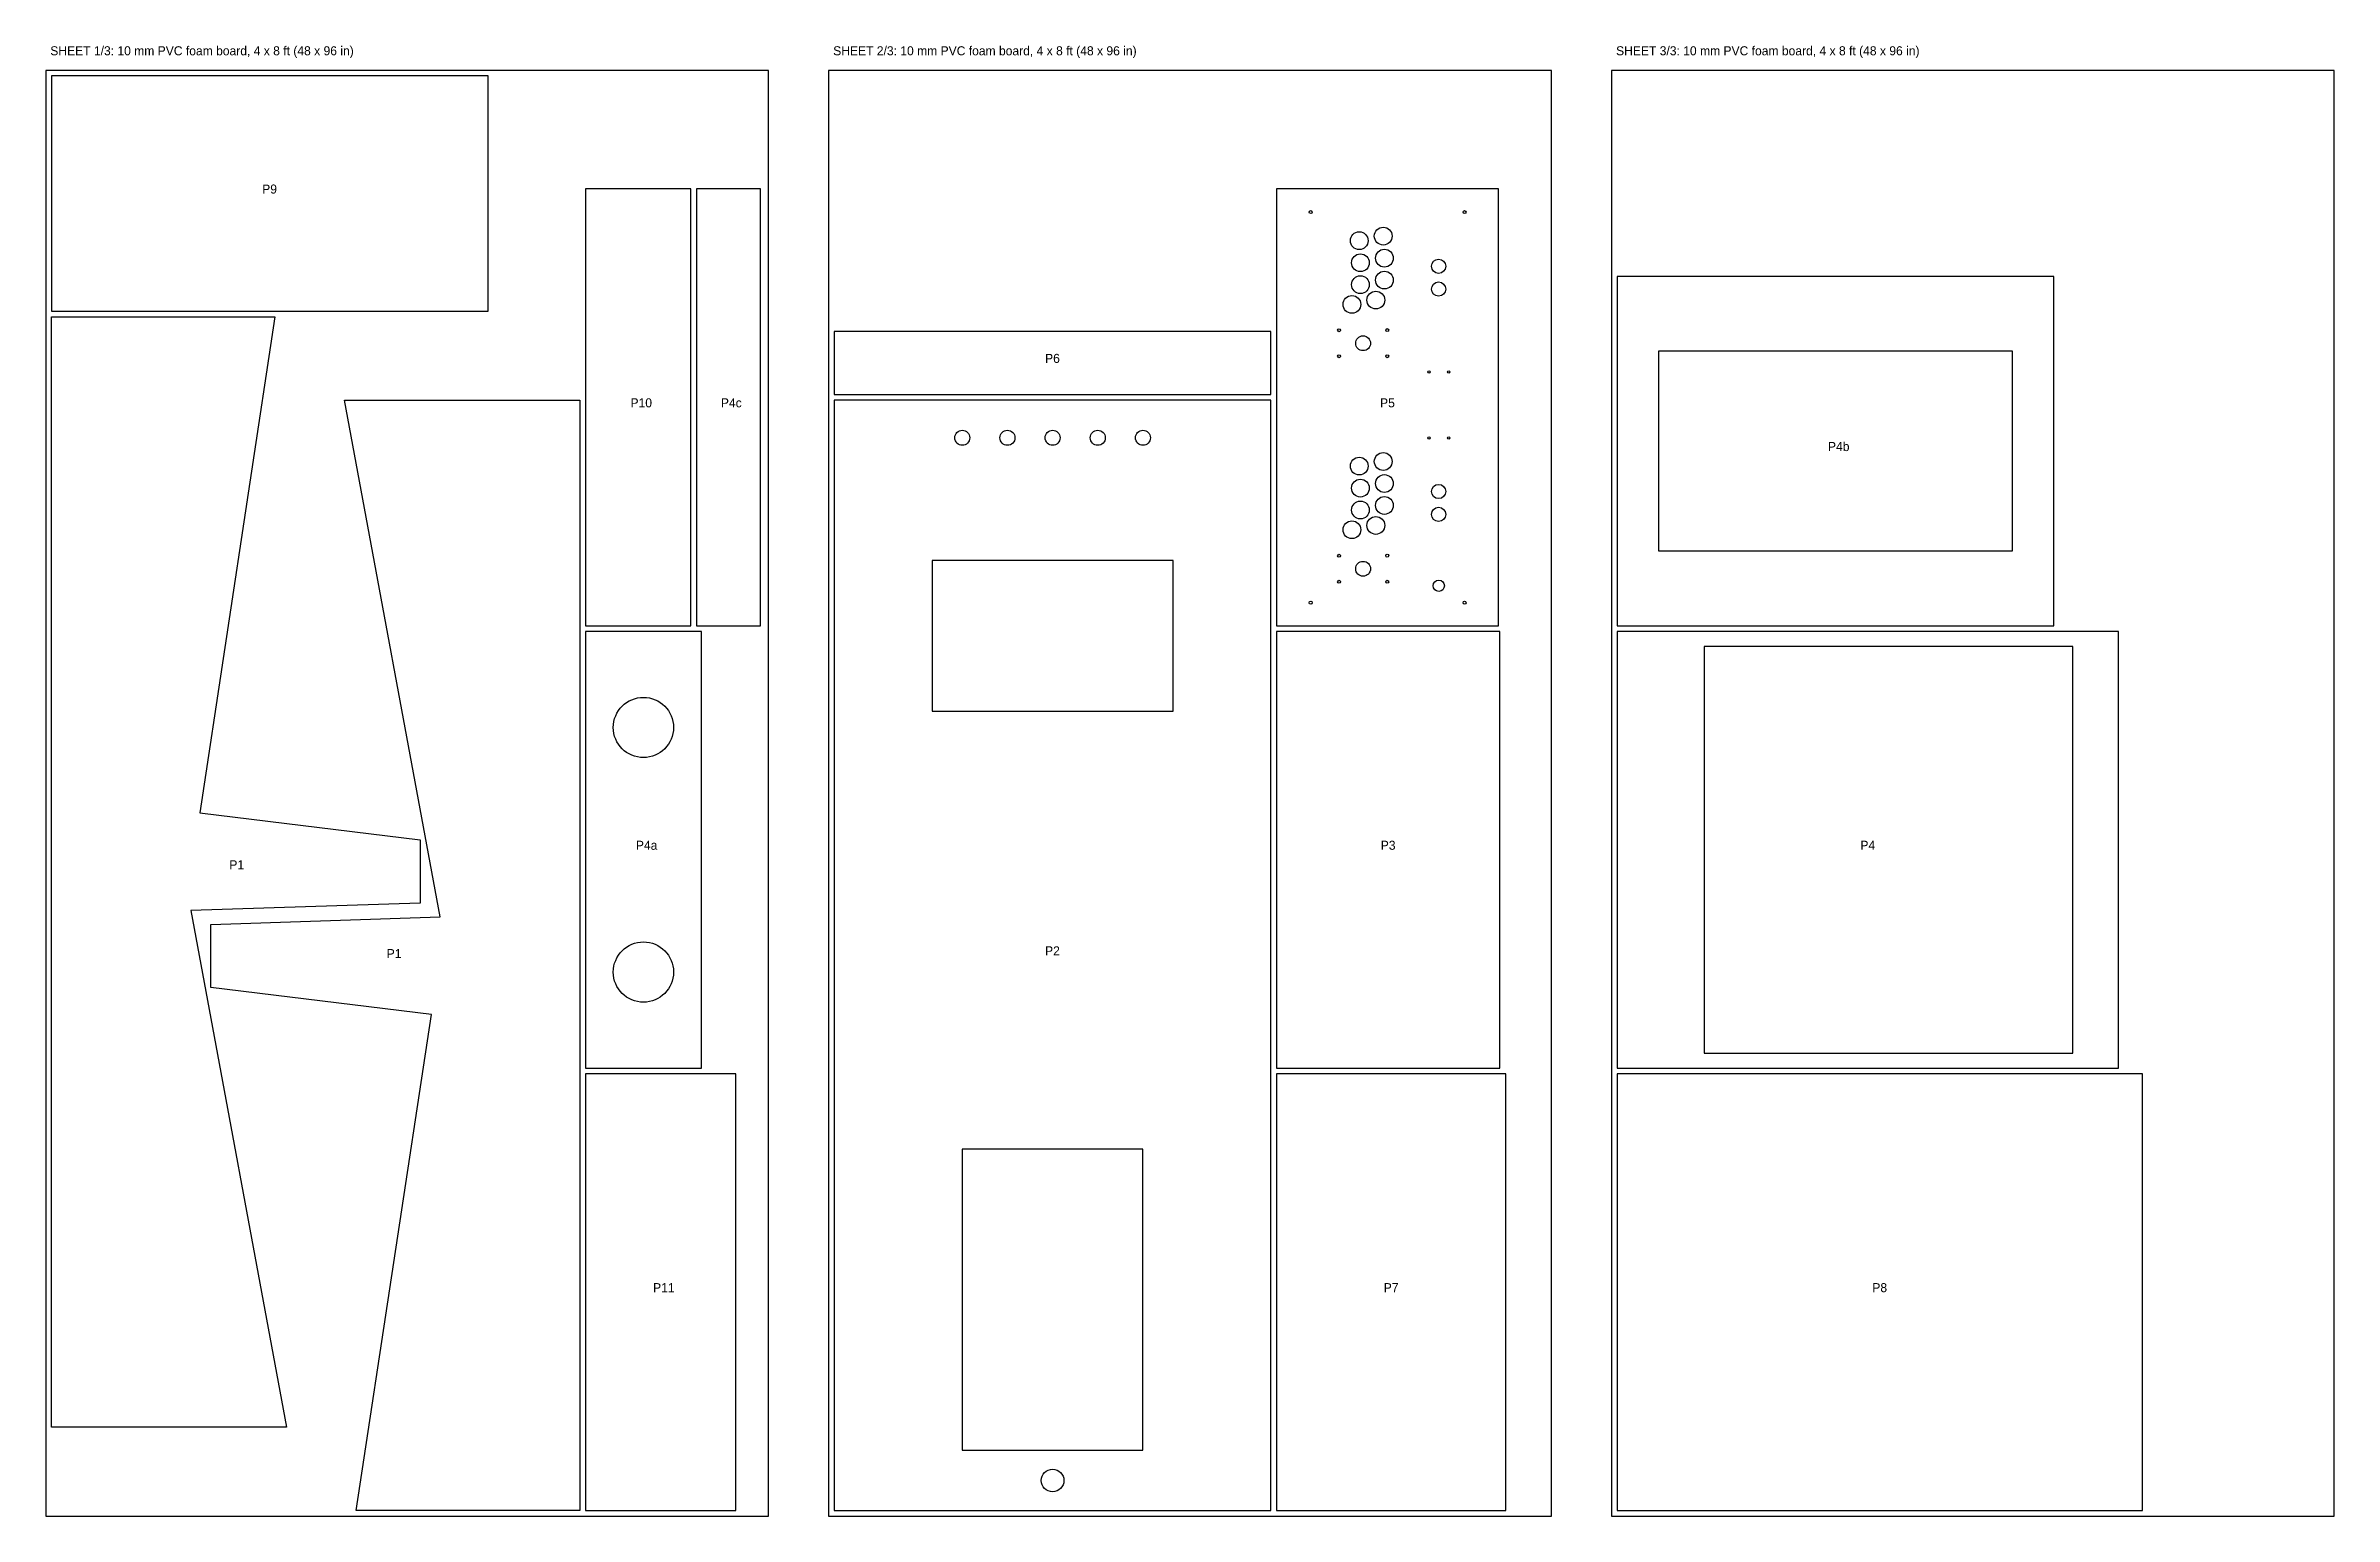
# Model space of a CAD drawing. Header units: inches. Extents: x 0 to 152, y 0 to 98.
import ezdxf

# ---------------------------------------------------------------- set-up
doc = ezdxf.new("R2010")
doc.units = ezdxf.units.IN
doc.header["$MEASUREMENT"] = 0
for name, color, linetype in [('CUT', 7, 'CONTINUOUS'), ('LABEL', 5, 'CONTINUOUS'), ('SHEET', 8, 'CONTINUOUS')]:
    doc.layers.add(name, color=color, linetype=linetype)

msp = doc.modelspace()

# ---------------------------------------------------------------- linework, layer by layer
at = {"layer": 'CUT'}
for points in [[(0.375, 80.0097), (29.375, 80.0097), (29.375, 95.6298), (0.375, 95.6298)], [(42.8392, 59.125), (42.8392, 88.125), (35.8392, 88.125), (35.8392, 59.125)], [(47.4712, 59.125), (47.4712, 88.125), (43.2142, 88.125), (43.2142, 59.125)], [(96.5, 59.125), (96.5, 88.125), (81.75, 88.125), (81.75, 59.125)], [(104.375, 59.125), (133.375, 59.125), (133.375, 82.322), (104.375, 82.322)], [(0.375, 5.9047), (0.375, 79.6347), (15.215, 79.6347), (10.225, 46.7047), (24.865, 44.9047), (24.865, 40.7148), (9.635, 40.2148), (15.995, 5.9047)], [(52.375, 74.48), (81.375, 74.48), (81.375, 78.67), (52.375, 78.67)], [(107.125, 64.099), (130.625, 64.099), (130.625, 77.349), (107.125, 77.349)], [(35.4642, 74.105), (35.4642, 0.375), (20.6242, 0.375), (25.6142, 33.305), (10.9742, 35.105), (10.9742, 39.295), (26.2042, 39.795), (19.8442, 74.105)], [(52.375, 0.375), (81.375, 0.375), (81.375, 74.105), (52.375, 74.105)], [(58.875, 53.45), (74.875, 53.45), (74.875, 63.45), (58.875, 63.45)], [(43.5542, 29.75), (43.5542, 58.75), (35.8392, 58.75), (35.8392, 29.75)], [(96.59, 29.75), (96.59, 58.75), (81.75, 58.75), (81.75, 29.75)], [(137.681, 29.75), (137.681, 58.75), (104.375, 58.75), (104.375, 29.75)], [(134.637, 30.75), (134.637, 57.75), (110.16, 57.75), (110.16, 30.75)], [(45.8392, 0.375), (45.8392, 29.375), (35.8392, 29.375), (35.8392, 0.375)], [(96.988, 0.375), (96.988, 29.375), (81.75, 29.375), (81.75, 0.375)], [(139.269, 0.375), (139.269, 29.375), (104.375, 29.375), (104.375, 0.375)], [(60.875, 4.375), (72.875, 4.375), (72.875, 24.375), (60.875, 24.375)]]:
    msp.add_lwpolyline(points, close=True, dxfattribs=at)
for centre, radius in [((84.015, 86.587), 0.0984), ((94.239, 86.587), 0.0984), ((87.242, 84.69), 0.5906), ((88.833, 84.994), 0.5906), ((87.32, 83.227), 0.5906), ((88.911, 83.531), 0.5906), ((87.32, 81.771), 0.5906), ((88.911, 82.075), 0.5906), ((92.512, 82.995), 0.4724), ((86.753, 80.46), 0.5906), ((88.344, 80.747), 0.5906), ((92.512, 81.476), 0.4724), ((85.903, 78.743), 0.0984), ((87.499, 77.881), 0.4921), ((89.1, 78.754), 0.0984), ((85.903, 77.018), 0.0984), ((89.1, 77.018), 0.0984), ((91.868, 75.98), 0.0787), ((93.182, 75.98), 0.0787), ((60.875, 71.605), 0.5), ((63.875, 71.605), 0.5), ((66.875, 71.605), 0.5), ((69.875, 71.605), 0.5), ((72.875, 71.605), 0.5), ((91.868, 71.591), 0.0787), ((93.182, 71.591), 0.0787), ((87.242, 69.727), 0.5906), ((88.833, 70.03), 0.5906), ((87.32, 68.263), 0.5906), ((88.911, 68.567), 0.5906), ((92.512, 68.037), 0.4724), ((87.32, 66.808), 0.5906), ((88.911, 67.112), 0.5906), ((92.512, 66.518), 0.4724), ((86.753, 65.497), 0.5906), ((88.344, 65.784), 0.5906), ((85.903, 63.768), 0.0984), ((89.1, 63.779), 0.0984), ((87.499, 62.906), 0.4921), ((85.903, 62.043), 0.0984), ((89.1, 62.043), 0.0984), ((92.526, 61.78), 0.374), ((84.015, 60.654), 0.0984), ((94.239, 60.654), 0.0984), ((39.6962, 52.37), 2), ((39.6962, 36.13), 2), ((66.875, 2.375), 0.75)]:
    msp.add_circle(centre, radius, dxfattribs=at)
at = {"layer": 'SHEET'}
for points in [[(0, 0), (48, 0), (48, 96), (0, 96)], [(52, 0), (100, 0), (100, 96), (52, 96)], [(104, 0), (152, 0), (152, 96), (104, 96)]]:
    msp.add_lwpolyline(points, close=True, dxfattribs=at)

# ---------------------------------------------------------------- texts
at = {"layer": 'LABEL'}
for s, p in [('SHEET 1/3: 10 mm PVC foam board, 4 x 8 ft (48 x 96 in)', (0.3, 97)), ('SHEET 2/3: 10 mm PVC foam board, 4 x 8 ft (48 x 96 in)', (52.3, 97)), ('SHEET 3/3: 10 mm PVC foam board, 4 x 8 ft (48 x 96 in)', (104.3, 97)), ('P9', (14.375, 87.8197)), ('P6', (66.375, 76.575)), ('P10', (38.8392, 73.625)), ('P4c', (44.8427, 73.625)), ('P5', (88.625, 73.625)), ('P4b', (118.375, 70.7235)), ('P4a', (39.1967, 44.25)), ('P3', (88.67, 44.25)), ('P4', (120.528, 44.25)), ('P1', (12.1937, 42.9522)), ('P1', (22.6454, 37.0575)), ('P2', (66.375, 37.24)), ('P11', (40.3392, 14.875)), ('P7', (88.869, 14.875)), ('P8', (121.322, 14.875))]:
    msp.add_text(s, height=0.6, dxfattribs=at).set_placement(p)

doc.saveas('drawing.dxf')
